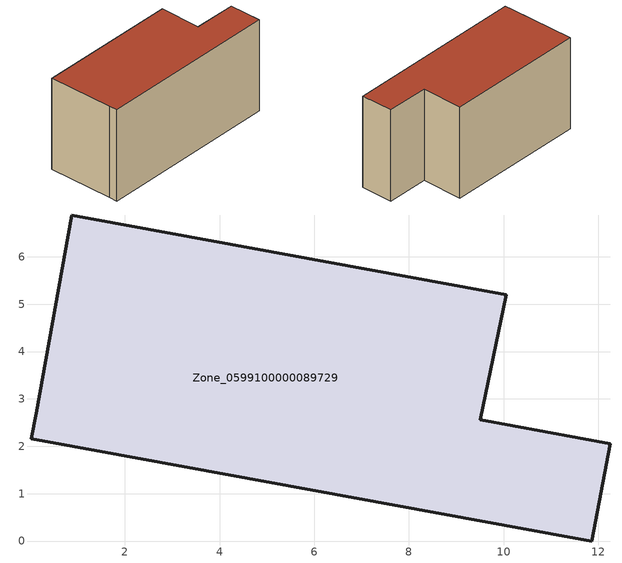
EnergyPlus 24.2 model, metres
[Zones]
Zone_0599100000089729
 floor ground (C_G): 9.5,2.56 12.25,2.05 11.86,0 0.02,2.16 0.13,2.69 0.88,6.88 10.05,5.2 z0
 wall outside (C_F): 0.02,2.16 11.86,0 12.25,2.05 9.5,2.56 10.05,5.2 0.88,6.88 0.13,2.69 0.02,2.16 z0:6.08
 roof outside (C_R): 0.13,2.69 0.02,2.16 11.86,0 12.25,2.05 9.5,2.56 10.05,5.2 0.88,6.88 z6.08
[BUILDING]
Pand.0599100000089729: North Axis=0; Terrain=City; Loads Convergence Tolerance Value=0.04; Temperature Convergence Tolerance Value=0.4; Solar Distribution=FullExterior; Maximum Number of Warmup Days=25; Minimum Number of Warmup Days=1
[Site:Location]
Rotterdam.The.Hague.AP_ZH_NLD Design_Conditions: Latitude=51.96; Longitude=4.45; Time Zone=1; Elevation=-4.5
[SITE:GROUNDTEMPERATURE:BUILDINGSURFACE]
18, 18, 18, 18, 18, 18, 18, 18, 18, 18, 18, 18
[MATERIAL] Thermal Absorptance=0.9; Solar Absorptance=0.7; Visible Absorptance=0.7
Name | Roughness | Thickness | Conductivity | Density | Specific Heat
G.TI.1946 | MediumSmooth | 0.15 | 1 | 540 | 1210
F.TI.1946 | Rough | 0.3 | 0.857143 | 1920 | 840
R.TI.1946 | MediumRough | 0.2 | 0.1 | 1500 | 1000
[CONSTRUCTION]
C_G: G.TI.1946
C_F: F.TI.1946
C_R: R.TI.1946
[ZONE]
Zone_0599100000089729: Type=1; Multiplier=1; Ceiling Height=Autocalculate; Volume=Autocalculate; Floor Area=autocalculate; Part of Total Floor Area=Yes
[ZONEINFILTRATION:DESIGNFLOWRATE]
Infil_Zone_0599100000089729: Zone or ZoneList or Space or SpaceList=Zone_0599100000089729; Schedule=AlwaysOn; Design Flow Rate Calculation Method=Flow/Area; Flow Rate per Floor Area=0.003; Constant Term Coefficient=1; Temperature Term Coefficient=0; Velocity Term Coefficient=0; Velocity Squared Term Coefficient=0
[HVACTEMPLATE:ZONE:IDEALLOADSAIRSYSTEM]
Zone_0599100000089729: Maximum Heating Supply Air Temperature=50; Minimum Cooling Supply Air Temperature=13; Maximum Heating Supply Air Humidity Ratio=0.0156; Minimum Cooling Supply Air Humidity Ratio=0.0077; Heating Limit=NoLimit; Cooling Limit=NoLimit; Dehumidification Control Type=ConstantSensibleHeatRatio; Cooling Sensible Heat Ratio=0.7; Dehumidification Setpoint=60; Humidification Control Type=None; Humidification Setpoint=30; Outdoor Air Method=None; Outdoor Air Flow Rate per Person=0.00944; Outdoor Air Flow Rate per Zone Floor Area=0; Outdoor Air Flow Rate per Zone=0; Demand Controlled Ventilation Type=None; Outdoor Air Economizer Type=NoEconomizer; Heat Recovery Type=None; Sensible Heat Recovery Effectiveness=0.7; Latent Heat Recovery Effectiveness=0.65
[ZONECONTROL:THERMOSTAT]
ThermostatControl_Zone_0599100000089729: Zone or ZoneList=Zone_0599100000089729; Control Type Schedule=DualSetpointControlType; Control 1=Thermostat_Zone_0599100000089729; Temperature Difference Between Cutout And Setpoint=0
[THERMOSTATSETPOINT:DUALSETPOINT]
Thermostat_Zone_0599100000089729: Heating Setpoint Temperature Schedule=HeatingSetpoint_Zone_0599100000089729; Cooling Setpoint Temperature Schedule=CoolingSetpoint_Zone_0599100000089729
[SCHEDULE:COMPACT]
HeatingSetpoint_Zone_0599100000089729: Through: 12/31, For: AllDays, Until: 24:00, 21
CoolingSetpoint_Zone_0599100000089729: Through: 12/31, For: AllDays, Until: 24:00, 24
DualSetpointControlType: Through: 12/31, For: AllDays, Until: 24:00, 4
AlwaysOn: Through: 12/31, For: AllDays, Until: 24:00, 1
